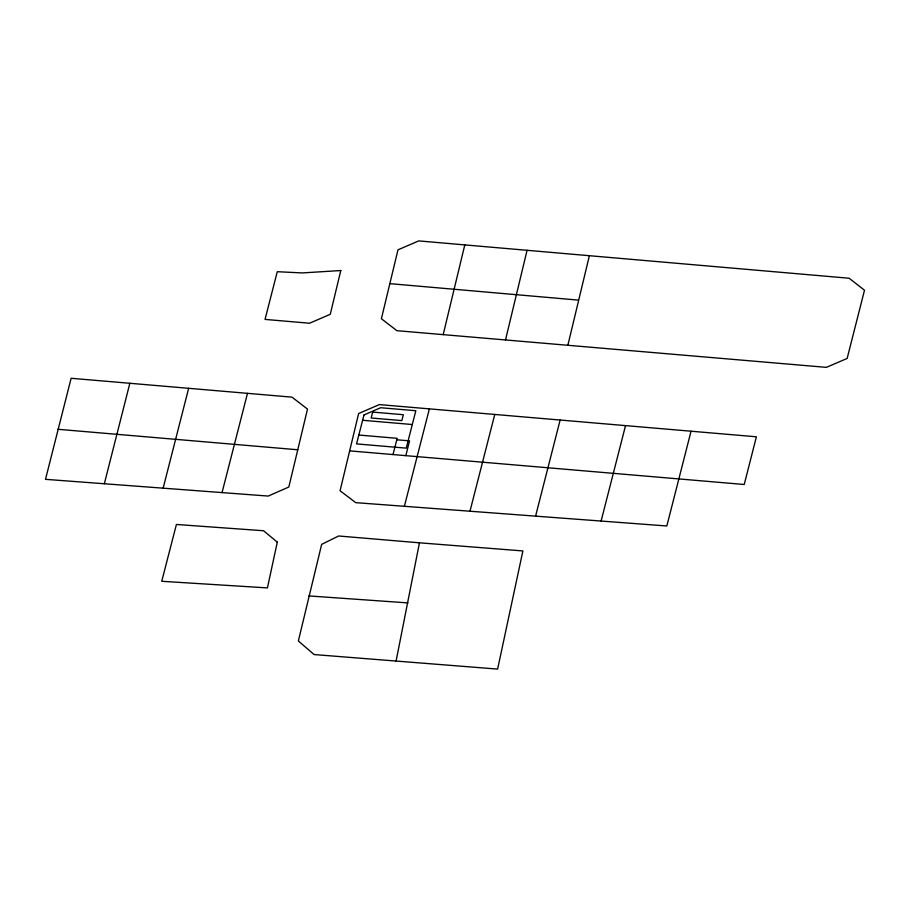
<?xml version="1.0" encoding="UTF-8"?>
<svg xmlns="http://www.w3.org/2000/svg" width="910" height="910" viewBox="0 0 910 910"><rect width="100%" height="100%" fill="white"/><g stroke="black" fill="none" stroke-linecap="round" stroke-linejoin="round"><path stroke-width="1.36" d="M396.066 661.16L419.453 542.815L522.886 550.937L497.622 669.1L314.075 654.552L298.355 640.97L321.662 544.362L338.656 535.99L419.453 542.815M567.851 345.288L589.384 255.71L849.11 278.232L864.5 290.233L847.142 358.449L826.382 367.356L396.897 330.683L381.392 318.739L397.988 249.829L418.714 240.9L589.384 255.71M505.505 339.965L527.072 250.295M443.193 334.63L464.794 244.892M297.775 449.767L307.5 409.09L292.008 397.147L129.846 383.281L71.128 378.287L45.5 479.331L268.245 496.064L288.823 487.009L297.775 449.767L57.922 429.281M104.343 483.756L129.846 383.281M163.14 488.17L188.654 388.331M469.981 511.215L494.767 414.448M535.58 516.129L560.139 420.045M247.486 393.348L222.051 492.606M393.018 454.545L397.181 438.313L358.836 435.037M405.803 455.637L409.58 440.872L396.805 439.78M404.381 506.301L429.384 408.852M601.112 521.043L625.523 425.63M691.054 431.226L666.825 525.98L355.742 502.65L340.067 490.763L358.631 413.538L379.311 404.597L756.392 436.789L744.232 484.495L349.679 450.871M308.899 595.925L407.885 602.898M362.624 420.284L412.298 424.526M578.419 300.107L389.833 283.647M277.3 542.155L267.415 587.905L161.741 581.285L176.415 524.467L263.57 530.746L277.3 542.155M340.795 270.532L330.273 314.291L309.582 323.232L265.037 319.41L277.277 271.703L302.268 272.932L340.795 270.532M363.989 414.949L356.561 443.898L406.247 448.141L415.836 410.728L380.687 407.725L363.989 414.949M372.668 412.093L371.155 417.997L401.833 420.613L403.346 414.71L372.668 412.093"/></g></svg>
